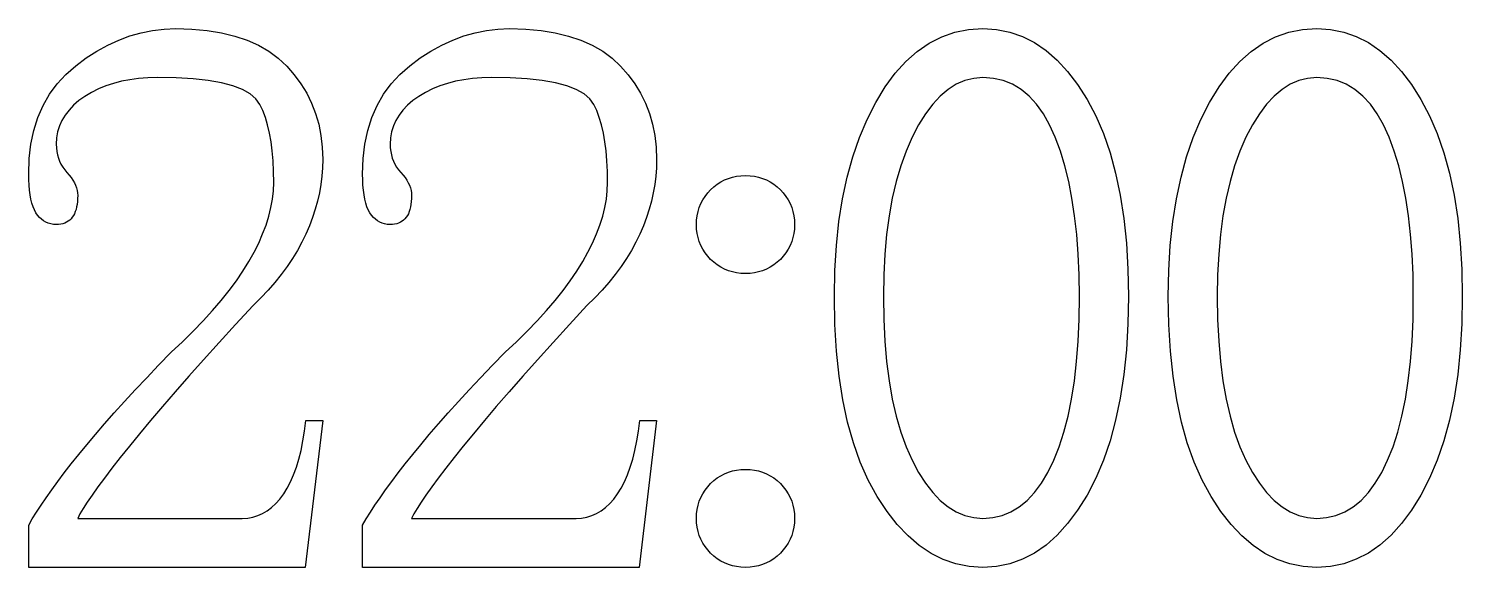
# Model space of a CAD drawing. Extents: x -210 to 210, y -160 to 160.
# Drawn here: x -144.29 to -135.15, y -139.93 to -136.49 of the extents above; entities that cross this region are included whole.
import ezdxf

# ---------------------------------------------------------------- set-up
doc = ezdxf.new("R2010")
doc.units = 0
doc.header["$MEASUREMENT"] = 0
doc.layers.get('0').update_dxf_attribs({"linetype": 'CONTINUOUS'})

msp = doc.modelspace()

# ---------------------------------------------------------------- linework, layer by layer
for points in [[(-142.728311, -137.469619), (-142.729443, -137.398857), (-142.729443, -137.398857), (-142.732676, -137.331934), (-142.732676, -137.331934), (-142.738105, -137.268887), (-142.738105, -137.268887), (-142.745723, -137.209688), (-142.745723, -137.209688), (-142.755498, -137.154355), (-142.755498, -137.154355), (-142.767383, -137.102861), (-142.767383, -137.102861), (-142.781494, -137.055234), (-142.781494, -137.055234), (-142.797803, -137.011484), (-142.797803, -137.011484), (-142.816211, -136.971582), (-142.816211, -136.971582), (-142.841699, -136.935693), (-142.841699, -136.935693), (-142.878906, -136.904043), (-142.878906, -136.904043), (-142.927988, -136.876611), (-142.927988, -136.876611), (-142.988887, -136.853428), (-142.988887, -136.853428), (-143.061582, -136.834414), (-143.061582, -136.834414), (-143.146113, -136.819648), (-143.146113, -136.819648), (-143.242432, -136.809092), (-143.242432, -136.809092), (-143.350605, -136.802773), (-143.350605, -136.802773), (-143.470508, -136.800674), (-143.470508, -136.800674), (-143.53125, -136.802148), (-143.53125, -136.802148), (-143.589561, -136.806582), (-143.589561, -136.806582), (-143.645498, -136.813984), (-143.645498, -136.813984), (-143.699092, -136.824307), (-143.699092, -136.824307), (-143.750381, -136.837598), (-143.750381, -136.837598), (-143.799307, -136.853818), (-143.799307, -136.853818), (-143.845889, -136.873047), (-143.845889, -136.873047), (-143.890146, -136.895195), (-143.890146, -136.895195), (-143.931943, -136.920303), (-143.931943, -136.920303), (-143.9704, -136.947695), (-143.9704, -136.947695), (-144.004287, -136.976699), (-144.004287, -136.976699), (-144.033682, -137.007383), (-144.033682, -137.007383), (-144.058604, -137.039648), (-144.058604, -137.039648), (-144.078926, -137.073564), (-144.078926, -137.073564), (-144.094717, -137.109102), (-144.094717, -137.109102), (-144.106016, -137.14626), (-144.106016, -137.14626), (-144.112793, -137.185068), (-144.112793, -137.185068), (-144.115049, -137.225498), (-144.115049, -137.225498), (-144.114258, -137.248916), (-144.114258, -137.248916), (-144.111689, -137.271523), (-144.111689, -137.271523), (-144.10749, -137.293281), (-144.10749, -137.293281), (-144.101563, -137.314199), (-144.101563, -137.314199), (-144.094004, -137.334287), (-144.094004, -137.334287), (-144.084727, -137.353506), (-144.084727, -137.353506), (-144.07374, -137.371885), (-144.07374, -137.371885), (-144.061016, -137.389434), (-144.061016, -137.389434), (-144.046689, -137.406143), (-144.046689, -137.406143), (-144.032344, -137.422412), (-144.032344, -137.422412), (-144.019727, -137.438682), (-144.019727, -137.438682), (-144.00874, -137.45499), (-144.00874, -137.45499), (-143.999453, -137.47124), (-143.999453, -137.47124), (-143.991816, -137.48752), (-143.991816, -137.48752), (-143.985957, -137.503799), (-143.985957, -137.503799), (-143.981699, -137.520078), (-143.981699, -137.520078), (-143.979189, -137.536348), (-143.979189, -137.536348), (-143.978311, -137.552617), (-143.978311, -137.552617), (-143.97876, -137.572646), (-143.97876, -137.572646), (-143.980029, -137.591553), (-143.980029, -137.591553), (-143.982188, -137.609307), (-143.982188, -137.609307), (-143.985107, -137.625918), (-143.985107, -137.625918), (-143.988896, -137.641387), (-143.988896, -137.641387), (-143.993525, -137.655703), (-143.993525, -137.655703), (-143.999023, -137.668896), (-143.999023, -137.668896), (-144.005371, -137.680898), (-144.005371, -137.680898), (-144.01251, -137.691777), (-144.01251, -137.691777), (-144.020557, -137.701523), (-144.020557, -137.701523), (-144.029395, -137.710107), (-144.029395, -137.710107), (-144.039121, -137.717559), (-144.039121, -137.717559), (-144.049688, -137.723848), (-144.049688, -137.723848), (-144.061016, -137.729004), (-144.061016, -137.729004), (-144.073291, -137.733008), (-144.073291, -137.733008), (-144.086377, -137.735859), (-144.086377, -137.735859), (-144.100283, -137.737598), (-144.100283, -137.737598), (-144.115049, -137.738184), (-144.115049, -137.738184), (-144.133057, -137.737246), (-144.133057, -137.737246), (-144.150137, -137.734443), (-144.150137, -137.734443), (-144.166309, -137.729766), (-144.166309, -137.729766), (-144.181641, -137.723223), (-144.181641, -137.723223), (-144.195986, -137.714814), (-144.195986, -137.714814), (-144.209473, -137.704521), (-144.209473, -137.704521), (-144.222051, -137.692373), (-144.222051, -137.692373), (-144.233701, -137.678389), (-144.233701, -137.678389), (-144.244443, -137.66248), (-144.244443, -137.66248), (-144.254189, -137.644512), (-144.254189, -137.644512), (-144.262803, -137.624141), (-144.262803, -137.624141), (-144.270254, -137.601445), (-144.270254, -137.601445), (-144.276543, -137.576396), (-144.276543, -137.576396), (-144.281689, -137.549014), (-144.281689, -137.549014), (-144.285693, -137.519258), (-144.285693, -137.519258), (-144.288584, -137.487139), (-144.288584, -137.487139), (-144.290283, -137.452695), (-144.290283, -137.452695), (-144.29082, -137.415898), (-144.29082, -137.415898), (-144.287109, -137.317686), (-144.287109, -137.317686), (-144.275996, -137.224805), (-144.275996, -137.224805), (-144.25752, -137.137305), (-144.25752, -137.137305), (-144.231563, -137.055176), (-144.231563, -137.055176), (-144.198193, -136.978398), (-144.198193, -136.978398), (-144.157393, -136.907012), (-144.157393, -136.907012), (-144.109189, -136.840986), (-144.109189, -136.840986), (-144.053594, -136.780303), (-144.053594, -136.780303), (-143.990518, -136.72499), (-143.990518, -136.72499), (-143.923359, -136.675303), (-143.923359, -136.675303), (-143.855273, -136.631445), (-143.855273, -136.631445), (-143.786309, -136.593398), (-143.786309, -136.593398), (-143.716426, -136.56126), (-143.716426, -136.56126), (-143.645615, -136.534941), (-143.645615, -136.534941), (-143.573926, -136.514482), (-143.573926, -136.514482), (-143.501279, -136.499863), (-143.501279, -136.499863), (-143.427744, -136.491104), (-143.427744, -136.491104), (-143.353311, -136.488184), (-143.353311, -136.488184), (-143.250127, -136.491104), (-143.250127, -136.491104), (-143.152949, -136.49999), (-143.152949, -136.49999), (-143.062012, -136.514756), (-143.062012, -136.514756), (-142.977178, -136.535439), (-142.977178, -136.535439), (-142.898555, -136.562002), (-142.898555, -136.562002), (-142.825986, -136.594502), (-142.825986, -136.594502), (-142.759648, -136.6329), (-142.759648, -136.6329), (-142.699404, -136.677217), (-142.699404, -136.677217), (-142.645313, -136.727441), (-142.645313, -136.727441), (-142.597187, -136.782051), (-142.597187, -136.782051), (-142.554688, -136.839551), (-142.554688, -136.839551), (-142.517822, -136.89998), (-142.517822, -136.89998), (-142.486709, -136.963262), (-142.486709, -136.963262), (-142.461191, -137.029443), (-142.461191, -137.029443), (-142.441348, -137.098525), (-142.441348, -137.098525), (-142.427188, -137.170498), (-142.427188, -137.170498), (-142.418701, -137.245361), (-142.418701, -137.245361), (-142.41582, -137.323145), (-142.41582, -137.323145), (-142.417178, -137.37626), (-142.417178, -137.37626), (-142.421143, -137.429355), (-142.421143, -137.429355), (-142.427803, -137.482363), (-142.427803, -137.482363), (-142.437061, -137.535322), (-142.437061, -137.535322), (-142.448975, -137.588232), (-142.448975, -137.588232), (-142.463623, -137.641055), (-142.463623, -137.641055), (-142.48085, -137.693848), (-142.48085, -137.693848), (-142.500742, -137.746553), (-142.500742, -137.746553), (-142.523242, -137.799199), (-142.523242, -137.799199), (-142.548633, -137.851621), (-142.548633, -137.851621), (-142.577021, -137.903613), (-142.577021, -137.903613), (-142.608447, -137.955186), (-142.608447, -137.955186), (-142.642881, -138.006348), (-142.642881, -138.006348), (-142.680303, -138.057051), (-142.680303, -138.057051), (-142.720762, -138.107363), (-142.720762, -138.107363), (-142.764229, -138.157246), (-142.764229, -138.157246), (-142.810645, -138.206719), (-142.810645, -138.206719), (-142.860176, -138.255742), (-142.860176, -138.255742), (-142.971191, -138.375801), (-142.971191, -138.375801), (-143.076357, -138.490723), (-143.076357, -138.490723), (-143.175645, -138.600518), (-143.175645, -138.600518), (-143.26915, -138.705195), (-143.26915, -138.705195), (-143.356758, -138.804766), (-143.356758, -138.804766), (-143.438516, -138.899209), (-143.438516, -138.899209), (-143.514482, -138.988496), (-143.514482, -138.988496), (-143.584521, -139.072686), (-143.584521, -139.072686), (-143.64874, -139.151748), (-143.64874, -139.151748), (-143.707324, -139.225439), (-143.707324, -139.225439), (-143.760381, -139.293506), (-143.760381, -139.293506), (-143.807988, -139.356016), (-143.807988, -139.356016), (-143.850107, -139.412891), (-143.850107, -139.412891), (-143.886719, -139.46415), (-143.886719, -139.46415), (-143.917842, -139.509824), (-143.917842, -139.509824), (-143.943477, -139.549863), (-143.943477, -139.549863), (-143.963691, -139.584316), (-143.963691, -139.584316), (-143.978311, -139.613184), (-143.978311, -139.613184), (-142.928525, -139.613184), (-142.928525, -139.613184), (-142.894404, -139.61124), (-142.894404, -139.61124), (-142.861514, -139.605449), (-142.861514, -139.605449), (-142.829824, -139.595811), (-142.829824, -139.595811), (-142.799307, -139.582305), (-142.799307, -139.582305), (-142.77001, -139.564951), (-142.77001, -139.564951), (-142.741934, -139.54374), (-142.741934, -139.54374), (-142.71502, -139.518652), (-142.71502, -139.518652), (-142.689346, -139.489727), (-142.689346, -139.489727), (-142.664863, -139.456914), (-142.664863, -139.456914), (-142.641904, -139.420283), (-142.641904, -139.420283), (-142.620723, -139.379756), (-142.620723, -139.379756), (-142.601387, -139.335391), (-142.601387, -139.335391), (-142.583877, -139.287178), (-142.583877, -139.287178), (-142.568115, -139.235078), (-142.568115, -139.235078), (-142.554189, -139.179141), (-142.554189, -139.179141), (-142.542109, -139.119355), (-142.542109, -139.119355), (-142.531738, -139.055684), (-142.531738, -139.055684), (-142.523242, -138.988184), (-142.523242, -138.988184), (-142.41582, -138.988184), (-142.41582, -138.988184), (-142.528145, -139.925674), (-142.528145, -139.925674), (-144.29082, -139.925674), (-144.29082, -139.925674), (-144.29082, -139.657129), (-144.29082, -139.657129), (-144.267578, -139.616816), (-144.267578, -139.616816), (-144.241318, -139.574053), (-144.241318, -139.574053), (-144.211904, -139.528809), (-144.211904, -139.528809), (-144.179434, -139.481094), (-144.179434, -139.481094), (-144.143926, -139.430898), (-144.143926, -139.430898), (-144.105283, -139.378252), (-144.105283, -139.378252), (-144.063604, -139.323115), (-144.063604, -139.323115), (-144.018857, -139.265518), (-144.018857, -139.265518), (-143.970996, -139.205459), (-143.970996, -139.205459), (-143.919854, -139.14292), (-143.919854, -139.14292), (-143.865186, -139.077891), (-143.865186, -139.077891), (-143.806895, -139.0104), (-143.806895, -139.0104), (-143.745127, -138.940449), (-143.745127, -138.940449), (-143.679697, -138.868018), (-143.679697, -138.868018), (-143.610771, -138.793115), (-143.610771, -138.793115), (-143.53833, -138.715762), (-143.53833, -138.715762), (-143.462285, -138.635918), (-143.462285, -138.635918), (-143.382627, -138.553604), (-143.382627, -138.553604), (-143.31, -138.485684), (-143.31, -138.485684), (-143.241699, -138.418691), (-143.241699, -138.418691), (-143.177852, -138.352607), (-143.177852, -138.352607), (-143.118398, -138.287393), (-143.118398, -138.287393), (-143.063311, -138.223125), (-143.063311, -138.223125), (-143.012646, -138.159727), (-143.012646, -138.159727), (-142.966377, -138.097227), (-142.966377, -138.097227), (-142.924502, -138.035654), (-142.924502, -138.035654), (-142.887012, -137.97499), (-142.887012, -137.97499), (-142.85377, -137.915225), (-142.85377, -137.915225), (-142.824355, -137.856348), (-142.824355, -137.856348), (-142.798887, -137.798398), (-142.798887, -137.798398), (-142.777354, -137.741328), (-142.777354, -137.741328), (-142.759697, -137.685176), (-142.759697, -137.685176), (-142.745986, -137.629941), (-142.745986, -137.629941), (-142.73623, -137.575596), (-142.73623, -137.575596), (-142.730352, -137.522148), (-142.730352, -137.522148), (-142.728311, -137.469619)], [(-140.599355, -137.469619), (-140.600439, -137.398857), (-140.600439, -137.398857), (-140.603711, -137.331934), (-140.603711, -137.331934), (-140.609111, -137.268887), (-140.609111, -137.268887), (-140.616699, -137.209688), (-140.616699, -137.209688), (-140.626475, -137.154355), (-140.626475, -137.154355), (-140.638428, -137.102861), (-140.638428, -137.102861), (-140.65252, -137.055234), (-140.65252, -137.055234), (-140.668828, -137.011484), (-140.668828, -137.011484), (-140.687256, -136.971582), (-140.687256, -136.971582), (-140.712637, -136.935693), (-140.712637, -136.935693), (-140.749941, -136.904043), (-140.749941, -136.904043), (-140.799014, -136.876611), (-140.799014, -136.876611), (-140.859854, -136.853428), (-140.859854, -136.853428), (-140.932617, -136.834414), (-140.932617, -136.834414), (-141.01709, -136.819648), (-141.01709, -136.819648), (-141.113398, -136.809092), (-141.113398, -136.809092), (-141.221553, -136.802773), (-141.221553, -136.802773), (-141.341553, -136.800674), (-141.341553, -136.800674), (-141.402217, -136.802148), (-141.402217, -136.802148), (-141.460557, -136.806582), (-141.460557, -136.806582), (-141.516494, -136.813984), (-141.516494, -136.813984), (-141.570117, -136.824307), (-141.570117, -136.824307), (-141.621396, -136.837598), (-141.621396, -136.837598), (-141.670303, -136.853818), (-141.670303, -136.853818), (-141.716895, -136.873047), (-141.716895, -136.873047), (-141.761113, -136.895195), (-141.761113, -136.895195), (-141.802998, -136.920303), (-141.802998, -136.920303), (-141.841426, -136.947695), (-141.841426, -136.947695), (-141.875293, -136.976699), (-141.875293, -136.976699), (-141.904678, -137.007383), (-141.904678, -137.007383), (-141.92957, -137.039648), (-141.92957, -137.039648), (-141.949893, -137.073564), (-141.949893, -137.073564), (-141.965703, -137.109102), (-141.965703, -137.109102), (-141.977061, -137.14626), (-141.977061, -137.14626), (-141.983818, -137.185068), (-141.983818, -137.185068), (-141.986084, -137.225498), (-141.986084, -137.225498), (-141.985234, -137.248916), (-141.985234, -137.248916), (-141.982676, -137.271523), (-141.982676, -137.271523), (-141.978447, -137.293281), (-141.978447, -137.293281), (-141.972529, -137.314199), (-141.972529, -137.314199), (-141.96499, -137.334287), (-141.96499, -137.334287), (-141.955693, -137.353506), (-141.955693, -137.353506), (-141.944707, -137.371885), (-141.944707, -137.371885), (-141.932051, -137.389434), (-141.932051, -137.389434), (-141.917725, -137.406143), (-141.917725, -137.406143), (-141.903389, -137.422412), (-141.903389, -137.422412), (-141.890693, -137.438682), (-141.890693, -137.438682), (-141.879766, -137.45499), (-141.879766, -137.45499), (-141.870488, -137.47124), (-141.870488, -137.47124), (-141.862852, -137.48752), (-141.862852, -137.48752), (-141.856943, -137.503799), (-141.856943, -137.503799), (-141.852725, -137.520078), (-141.852725, -137.520078), (-141.850215, -137.536348), (-141.850215, -137.536348), (-141.849355, -137.552617), (-141.849355, -137.552617), (-141.849805, -137.572646), (-141.849805, -137.572646), (-141.851084, -137.591553), (-141.851084, -137.591553), (-141.853135, -137.609307), (-141.853135, -137.609307), (-141.856074, -137.625918), (-141.856074, -137.625918), (-141.859863, -137.641387), (-141.859863, -137.641387), (-141.864492, -137.655703), (-141.864492, -137.655703), (-141.87001, -137.668896), (-141.87001, -137.668896), (-141.876357, -137.680898), (-141.876357, -137.680898), (-141.883555, -137.691777), (-141.883555, -137.691777), (-141.891553, -137.701523), (-141.891553, -137.701523), (-141.900391, -137.710107), (-141.900391, -137.710107), (-141.910107, -137.717559), (-141.910107, -137.717559), (-141.920654, -137.723848), (-141.920654, -137.723848), (-141.932051, -137.729004), (-141.932051, -137.729004), (-141.944277, -137.733008), (-141.944277, -137.733008), (-141.957402, -137.735859), (-141.957402, -137.735859), (-141.971309, -137.737598), (-141.971309, -137.737598), (-141.986084, -137.738184), (-141.986084, -137.738184), (-142.004014, -137.737246), (-142.004014, -137.737246), (-142.021104, -137.734443), (-142.021104, -137.734443), (-142.037363, -137.729766), (-142.037363, -137.729766), (-142.052617, -137.723223), (-142.052617, -137.723223), (-142.067012, -137.714814), (-142.067012, -137.714814), (-142.080459, -137.704521), (-142.080459, -137.704521), (-142.092998, -137.692373), (-142.092998, -137.692373), (-142.104746, -137.678389), (-142.104746, -137.678389), (-142.115488, -137.66248), (-142.115488, -137.66248), (-142.125186, -137.644512), (-142.125186, -137.644512), (-142.133789, -137.624141), (-142.133789, -137.624141), (-142.14124, -137.601445), (-142.14124, -137.601445), (-142.14751, -137.576396), (-142.14751, -137.576396), (-142.152725, -137.549014), (-142.152725, -137.549014), (-142.156689, -137.519258), (-142.156689, -137.519258), (-142.159551, -137.487139), (-142.159551, -137.487139), (-142.16125, -137.452695), (-142.16125, -137.452695), (-142.161865, -137.415898), (-142.161865, -137.415898), (-142.158135, -137.317686), (-142.158135, -137.317686), (-142.147021, -137.224805), (-142.147021, -137.224805), (-142.128486, -137.137305), (-142.128486, -137.137305), (-142.102529, -137.055176), (-142.102529, -137.055176), (-142.06915, -136.978398), (-142.06915, -136.978398), (-142.028379, -136.907012), (-142.028379, -136.907012), (-141.980215, -136.840986), (-141.980215, -136.840986), (-141.924561, -136.780303), (-141.924561, -136.780303), (-141.861572, -136.72499), (-141.861572, -136.72499), (-141.794385, -136.675303), (-141.794385, -136.675303), (-141.726318, -136.631445), (-141.726318, -136.631445), (-141.657275, -136.593398), (-141.657275, -136.593398), (-141.587402, -136.56126), (-141.587402, -136.56126), (-141.516592, -136.534941), (-141.516592, -136.534941), (-141.444873, -136.514482), (-141.444873, -136.514482), (-141.372305, -136.499863), (-141.372305, -136.499863), (-141.29876, -136.491104), (-141.29876, -136.491104), (-141.224355, -136.488184), (-141.224355, -136.488184), (-141.121104, -136.491104), (-141.121104, -136.491104), (-141.023994, -136.49999), (-141.023994, -136.49999), (-140.932988, -136.514756), (-140.932988, -136.514756), (-140.848203, -136.535439), (-140.848203, -136.535439), (-140.769521, -136.562002), (-140.769521, -136.562002), (-140.697021, -136.594502), (-140.697021, -136.594502), (-140.630605, -136.6329), (-140.630605, -136.6329), (-140.570449, -136.677217), (-140.570449, -136.677217), (-140.516357, -136.727441), (-140.516357, -136.727441), (-140.468154, -136.782051), (-140.468154, -136.782051), (-140.425654, -136.839551), (-140.425654, -136.839551), (-140.388857, -136.89998), (-140.388857, -136.89998), (-140.357676, -136.963262), (-140.357676, -136.963262), (-140.332178, -137.029443), (-140.332178, -137.029443), (-140.312363, -137.098525), (-140.312363, -137.098525), (-140.298184, -137.170498), (-140.298184, -137.170498), (-140.289678, -137.245361), (-140.289678, -137.245361), (-140.286865, -137.323145), (-140.286865, -137.323145), (-140.288193, -137.37626), (-140.288193, -137.37626), (-140.292178, -137.429355), (-140.292178, -137.429355), (-140.29875, -137.482363), (-140.29875, -137.482363), (-140.308096, -137.535322), (-140.308096, -137.535322), (-140.32, -137.588232), (-140.32, -137.588232), (-140.334609, -137.641055), (-140.334609, -137.641055), (-140.351846, -137.693848), (-140.351846, -137.693848), (-140.371738, -137.746553), (-140.371738, -137.746553), (-140.394287, -137.799199), (-140.394287, -137.799199), (-140.419648, -137.851621), (-140.419648, -137.851621), (-140.448066, -137.903613), (-140.448066, -137.903613), (-140.479443, -137.955186), (-140.479443, -137.955186), (-140.513867, -138.006348), (-140.513867, -138.006348), (-140.551279, -138.057051), (-140.551279, -138.057051), (-140.591738, -138.107363), (-140.591738, -138.107363), (-140.635234, -138.157246), (-140.635234, -138.157246), (-140.681699, -138.206719), (-140.681699, -138.206719), (-140.731201, -138.255742), (-140.731201, -138.255742), (-140.842188, -138.375801), (-140.842188, -138.375801), (-140.947383, -138.490723), (-140.947383, -138.490723), (-141.046689, -138.600518), (-141.046689, -138.600518), (-141.140137, -138.705195), (-141.140137, -138.705195), (-141.227783, -138.804766), (-141.227783, -138.804766), (-141.309512, -138.899209), (-141.309512, -138.899209), (-141.385439, -138.988496), (-141.385439, -138.988496), (-141.455557, -139.072686), (-141.455557, -139.072686), (-141.519785, -139.151748), (-141.519785, -139.151748), (-141.57832, -139.225439), (-141.57832, -139.225439), (-141.631396, -139.293506), (-141.631396, -139.293506), (-141.678945, -139.356016), (-141.678945, -139.356016), (-141.721084, -139.412891), (-141.721084, -139.412891), (-141.757695, -139.46415), (-141.757695, -139.46415), (-141.788809, -139.509824), (-141.788809, -139.509824), (-141.814512, -139.549863), (-141.814512, -139.549863), (-141.834648, -139.584316), (-141.834648, -139.584316), (-141.849355, -139.613184), (-141.849355, -139.613184), (-140.79957, -139.613184), (-140.79957, -139.613184), (-140.765439, -139.61124), (-140.765439, -139.61124), (-140.732529, -139.605449), (-140.732529, -139.605449), (-140.700801, -139.595811), (-140.700801, -139.595811), (-140.670303, -139.582305), (-140.670303, -139.582305), (-140.641006, -139.564951), (-140.641006, -139.564951), (-140.6129, -139.54374), (-140.6129, -139.54374), (-140.586016, -139.518652), (-140.586016, -139.518652), (-140.560361, -139.489727), (-140.560361, -139.489727), (-140.535889, -139.456914), (-140.535889, -139.456914), (-140.5129, -139.420283), (-140.5129, -139.420283), (-140.491758, -139.379756), (-140.491758, -139.379756), (-140.472393, -139.335391), (-140.472393, -139.335391), (-140.454814, -139.287178), (-140.454814, -139.287178), (-140.439111, -139.235078), (-140.439111, -139.235078), (-140.425186, -139.179141), (-140.425186, -139.179141), (-140.413105, -139.119355), (-140.413105, -139.119355), (-140.402783, -139.055684), (-140.402783, -139.055684), (-140.394287, -138.988184), (-140.394287, -138.988184), (-140.286865, -138.988184), (-140.286865, -138.988184), (-140.39917, -139.925674), (-140.39917, -139.925674), (-142.161865, -139.925674), (-142.161865, -139.925674), (-142.161865, -139.657129), (-142.161865, -139.657129), (-142.138613, -139.616816), (-142.138613, -139.616816), (-142.112314, -139.574053), (-142.112314, -139.574053), (-142.082881, -139.528809), (-142.082881, -139.528809), (-142.0504, -139.481094), (-142.0504, -139.481094), (-142.014893, -139.430898), (-142.014893, -139.430898), (-141.976309, -139.378252), (-141.976309, -139.378252), (-141.934619, -139.323115), (-141.934619, -139.323115), (-141.889883, -139.265518), (-141.889883, -139.265518), (-141.842051, -139.205459), (-141.842051, -139.205459), (-141.790898, -139.14292), (-141.790898, -139.14292), (-141.736221, -139.077891), (-141.736221, -139.077891), (-141.67792, -139.0104), (-141.67792, -139.0104), (-141.616104, -138.940449), (-141.616104, -138.940449), (-141.550723, -138.868018), (-141.550723, -138.868018), (-141.481816, -138.793115), (-141.481816, -138.793115), (-141.409297, -138.715762), (-141.409297, -138.715762), (-141.333252, -138.635918), (-141.333252, -138.635918), (-141.253652, -138.553604), (-141.253652, -138.553604), (-141.180977, -138.485684), (-141.180977, -138.485684), (-141.112686, -138.418691), (-141.112686, -138.418691), (-141.048818, -138.352607), (-141.048818, -138.352607), (-140.989375, -138.287393), (-140.989375, -138.287393), (-140.934316, -138.223125), (-140.934316, -138.223125), (-140.883682, -138.159727), (-140.883682, -138.159727), (-140.837402, -138.097227), (-140.837402, -138.097227), (-140.795518, -138.035654), (-140.795518, -138.035654), (-140.758066, -137.97499), (-140.758066, -137.97499), (-140.724717, -137.915225), (-140.724717, -137.915225), (-140.695303, -137.856348), (-140.695303, -137.856348), (-140.669863, -137.798398), (-140.669863, -137.798398), (-140.648301, -137.741328), (-140.648301, -137.741328), (-140.630674, -137.685176), (-140.630674, -137.685176), (-140.616982, -137.629941), (-140.616982, -137.629941), (-140.607178, -137.575596), (-140.607178, -137.575596), (-140.601309, -137.522148), (-140.601309, -137.522148), (-140.599355, -137.469619)], [(-138.206553, -139.925674), (-138.293994, -139.920098), (-138.293994, -139.920098), (-138.378262, -139.903379), (-138.378262, -139.903379), (-138.459395, -139.875488), (-138.459395, -139.875488), (-138.537402, -139.836445), (-138.537402, -139.836445), (-138.612285, -139.78626), (-138.612285, -139.78626), (-138.684023, -139.724922), (-138.684023, -139.724922), (-138.752627, -139.652441), (-138.752627, -139.652441), (-138.818096, -139.568809), (-138.818096, -139.568809), (-138.880391, -139.474004), (-138.880391, -139.474004), (-138.937803, -139.369023), (-138.937803, -139.369023), (-138.988418, -139.254824), (-138.988418, -139.254824), (-139.032314, -139.131396), (-139.032314, -139.131396), (-139.069453, -138.99875), (-139.069453, -138.99875), (-139.099863, -138.856875), (-139.099863, -138.856875), (-139.123486, -138.705771), (-139.123486, -138.705771), (-139.140352, -138.545479), (-139.140352, -138.545479), (-139.150459, -138.375928), (-139.150459, -138.375928), (-139.153828, -138.197158), (-139.153828, -138.197158), (-139.150576, -138.030459), (-139.150576, -138.030459), (-139.140811, -137.871025), (-139.140811, -137.871025), (-139.124512, -137.718887), (-139.124512, -137.718887), (-139.101748, -137.574072), (-139.101748, -137.574072), (-139.072451, -137.436553), (-139.072451, -137.436553), (-139.036641, -137.306299), (-139.036641, -137.306299), (-138.994316, -137.18335), (-138.994316, -137.18335), (-138.945508, -137.067725), (-138.945508, -137.067725), (-138.890146, -136.959355), (-138.890146, -136.959355), (-138.829648, -136.860479), (-138.829648, -136.860479), (-138.765244, -136.773203), (-138.765244, -136.773203), (-138.697012, -136.697578), (-138.697012, -136.697578), (-138.624932, -136.633604), (-138.624932, -136.633604), (-138.548984, -136.58124), (-138.548984, -136.58124), (-138.469189, -136.540518), (-138.469189, -136.540518), (-138.385508, -136.511445), (-138.385508, -136.511445), (-138.297979, -136.493994), (-138.297979, -136.493994), (-138.206553, -136.488184), (-138.206553, -136.488184), (-138.119277, -136.49376), (-138.119277, -136.49376), (-138.0354, -136.510479), (-138.0354, -136.510479), (-137.954814, -136.538359), (-137.954814, -136.538359), (-137.877686, -136.577383), (-137.877686, -136.577383), (-137.803896, -136.627559), (-137.803896, -136.627559), (-137.733506, -136.688906), (-137.733506, -136.688906), (-137.666436, -136.761396), (-137.666436, -136.761396), (-137.602773, -136.84502), (-137.602773, -136.84502), (-137.5425, -136.939824), (-137.5425, -136.939824), (-137.487188, -137.044561), (-137.487188, -137.044561), (-137.438359, -137.158066), (-137.438359, -137.158066), (-137.396006, -137.280283), (-137.396006, -137.280283), (-137.360244, -137.41124), (-137.360244, -137.41124), (-137.330938, -137.550918), (-137.330938, -137.550918), (-137.308125, -137.699365), (-137.308125, -137.699365), (-137.291875, -137.856563), (-137.291875, -137.856563), (-137.2821, -138.0225), (-137.2821, -138.0225), (-137.278828, -138.197158), (-137.278828, -138.197158), (-137.2821, -138.371943), (-137.2821, -138.371943), (-137.291875, -138.538223), (-137.291875, -138.538223), (-137.308125, -138.696016), (-137.308125, -138.696016), (-137.330938, -138.845313), (-137.330938, -138.845313), (-137.360244, -138.986084), (-137.360244, -138.986084), (-137.396006, -139.118369), (-137.396006, -139.118369), (-137.438359, -139.242188), (-137.438359, -139.242188), (-137.487188, -139.357432), (-137.487188, -139.357432), (-137.5425, -139.464248), (-137.5425, -139.464248), (-137.602773, -139.561104), (-137.602773, -139.561104), (-137.666436, -139.646543), (-137.666436, -139.646543), (-137.733506, -139.720605), (-137.733506, -139.720605), (-137.803896, -139.783262), (-137.803896, -139.783262), (-137.877686, -139.834521), (-137.877686, -139.834521), (-137.954814, -139.874395), (-137.954814, -139.874395), (-138.0354, -139.902891), (-138.0354, -139.902891), (-138.119277, -139.92), (-138.119277, -139.92), (-138.206553, -139.925674)], [(-136.077578, -139.925674), (-136.16499, -139.920098), (-136.16499, -139.920098), (-136.249258, -139.903379), (-136.249258, -139.903379), (-136.330381, -139.875488), (-136.330381, -139.875488), (-136.408389, -139.836445), (-136.408389, -139.836445), (-136.483281, -139.78626), (-136.483281, -139.78626), (-136.55499, -139.724922), (-136.55499, -139.724922), (-136.623604, -139.652441), (-136.623604, -139.652441), (-136.689082, -139.568809), (-136.689082, -139.568809), (-136.751396, -139.474004), (-136.751396, -139.474004), (-136.808779, -139.369023), (-136.808779, -139.369023), (-136.859443, -139.254824), (-136.859443, -139.254824), (-136.90332, -139.131396), (-136.90332, -139.131396), (-136.940439, -138.99875), (-136.940439, -138.99875), (-136.970801, -138.856875), (-136.970801, -138.856875), (-136.994434, -138.705771), (-136.994434, -138.705771), (-137.011348, -138.545479), (-137.011348, -138.545479), (-137.021494, -138.375928), (-137.021494, -138.375928), (-137.024854, -138.197158), (-137.024854, -138.197158), (-137.021602, -138.030459), (-137.021602, -138.030459), (-137.011855, -137.871025), (-137.011855, -137.871025), (-136.995557, -137.718887), (-136.995557, -137.718887), (-136.972783, -137.574072), (-136.972783, -137.574072), (-136.943477, -137.436553), (-136.943477, -137.436553), (-136.907656, -137.306299), (-136.907656, -137.306299), (-136.865352, -137.18335), (-136.865352, -137.18335), (-136.816514, -137.067725), (-136.816514, -137.067725), (-136.761172, -136.959355), (-136.761172, -136.959355), (-136.700645, -136.860479), (-136.700645, -136.860479), (-136.636289, -136.773203), (-136.636289, -136.773203), (-136.568008, -136.697578), (-136.568008, -136.697578), (-136.495947, -136.633604), (-136.495947, -136.633604), (-136.42, -136.58124), (-136.42, -136.58124), (-136.340137, -136.540518), (-136.340137, -136.540518), (-136.256504, -136.511445), (-136.256504, -136.511445), (-136.168945, -136.493994), (-136.168945, -136.493994), (-136.077578, -136.488184), (-136.077578, -136.488184), (-135.990303, -136.49376), (-135.990303, -136.49376), (-135.906387, -136.510479), (-135.906387, -136.510479), (-135.825811, -136.538359), (-135.825811, -136.538359), (-135.748682, -136.577383), (-135.748682, -136.577383), (-135.674893, -136.627559), (-135.674893, -136.627559), (-135.604502, -136.688906), (-135.604502, -136.688906), (-135.53749, -136.761396), (-135.53749, -136.761396), (-135.473799, -136.84502), (-135.473799, -136.84502), (-135.413516, -136.939824), (-135.413516, -136.939824), (-135.358184, -137.044561), (-135.358184, -137.044561), (-135.309355, -137.158066), (-135.309355, -137.158066), (-135.267021, -137.280283), (-135.267021, -137.280283), (-135.23124, -137.41124), (-135.23124, -137.41124), (-135.201943, -137.550918), (-135.201943, -137.550918), (-135.17915, -137.699365), (-135.17915, -137.699365), (-135.162871, -137.856563), (-135.162871, -137.856563), (-135.153115, -138.0225), (-135.153115, -138.0225), (-135.149854, -138.197158), (-135.149854, -138.197158), (-135.153115, -138.371943), (-135.153115, -138.371943), (-135.162871, -138.538223), (-135.162871, -138.538223), (-135.17915, -138.696016), (-135.17915, -138.696016), (-135.201943, -138.845313), (-135.201943, -138.845313), (-135.23124, -138.986084), (-135.23124, -138.986084), (-135.267021, -139.118369), (-135.267021, -139.118369), (-135.309355, -139.242188), (-135.309355, -139.242188), (-135.358184, -139.357432), (-135.358184, -139.357432), (-135.413516, -139.464248), (-135.413516, -139.464248), (-135.473799, -139.561104), (-135.473799, -139.561104), (-135.53749, -139.646543), (-135.53749, -139.646543), (-135.604502, -139.720605), (-135.604502, -139.720605), (-135.674893, -139.783262), (-135.674893, -139.783262), (-135.748682, -139.834521), (-135.748682, -139.834521), (-135.825811, -139.874395), (-135.825811, -139.874395), (-135.906387, -139.902891), (-135.906387, -139.902891), (-135.990303, -139.92), (-135.990303, -139.92), (-136.077578, -139.925674)], [(-138.206553, -136.800674), (-138.265195, -136.805381), (-138.265195, -136.805381), (-138.321709, -136.819482), (-138.321709, -136.819482), (-138.376113, -136.842998), (-138.376113, -136.842998), (-138.428408, -136.875898), (-138.428408, -136.875898), (-138.478604, -136.918213), (-138.478604, -136.918213), (-138.52668, -136.969941), (-138.52668, -136.969941), (-138.572637, -137.031064), (-138.572637, -137.031064), (-138.616514, -137.101572), (-138.616514, -137.101572), (-138.658223, -137.181523), (-138.658223, -137.181523), (-138.69666, -137.269307), (-138.69666, -137.269307), (-138.730596, -137.36334), (-138.730596, -137.36334), (-138.759951, -137.463643), (-138.759951, -137.463643), (-138.784854, -137.570215), (-138.784854, -137.570215), (-138.805186, -137.683096), (-138.805186, -137.683096), (-138.820986, -137.802188), (-138.820986, -137.802188), (-138.832314, -137.927607), (-138.832314, -137.927607), (-138.839082, -138.059248), (-138.839082, -138.059248), (-138.841318, -138.197158), (-138.841318, -138.197158), (-138.839082, -138.343154), (-138.839082, -138.343154), (-138.832314, -138.481689), (-138.832314, -138.481689), (-138.820986, -138.612744), (-138.820986, -138.612744), (-138.805186, -138.736309), (-138.805186, -138.736309), (-138.784854, -138.852422), (-138.784854, -138.852422), (-138.759951, -138.961045), (-138.759951, -138.961045), (-138.730596, -139.062197), (-138.730596, -139.062197), (-138.69666, -139.155879), (-138.69666, -139.155879), (-138.658223, -139.24208), (-138.658223, -139.24208), (-138.616514, -139.31999), (-138.616514, -139.31999), (-138.572637, -139.388691), (-138.572637, -139.388691), (-138.52668, -139.448252), (-138.52668, -139.448252), (-138.478604, -139.498623), (-138.478604, -139.498623), (-138.428408, -139.539854), (-138.428408, -139.539854), (-138.376113, -139.571924), (-138.376113, -139.571924), (-138.321709, -139.594854), (-138.321709, -139.594854), (-138.265195, -139.608574), (-138.265195, -139.608574), (-138.206553, -139.613184), (-138.206553, -139.613184), (-138.144102, -139.608574), (-138.144102, -139.608574), (-138.084697, -139.594854), (-138.084697, -139.594854), (-138.02835, -139.571924), (-138.02835, -139.571924), (-137.975098, -139.539854), (-137.975098, -139.539854), (-137.924922, -139.498623), (-137.924922, -139.498623), (-137.877803, -139.448252), (-137.877803, -139.448252), (-137.83376, -139.388691), (-137.83376, -139.388691), (-137.792822, -139.31999), (-137.792822, -139.31999), (-137.754902, -139.24208), (-137.754902, -139.24208), (-137.720596, -139.155879), (-137.720596, -139.155879), (-137.690303, -139.062197), (-137.690303, -139.062197), (-137.664063, -138.961045), (-137.664063, -138.961045), (-137.641846, -138.852422), (-137.641846, -138.852422), (-137.623652, -138.736309), (-137.623652, -138.736309), (-137.609512, -138.612744), (-137.609512, -138.612744), (-137.599424, -138.481689), (-137.599424, -138.481689), (-137.593369, -138.343154), (-137.593369, -138.343154), (-137.591318, -138.197158), (-137.591318, -138.197158), (-137.593252, -138.059248), (-137.593252, -138.059248), (-137.598945, -137.927607), (-137.598945, -137.927607), (-137.608428, -137.802188), (-137.608428, -137.802188), (-137.621748, -137.683096), (-137.621748, -137.683096), (-137.638809, -137.570215), (-137.638809, -137.570215), (-137.659688, -137.463643), (-137.659688, -137.463643), (-137.684395, -137.36334), (-137.684395, -137.36334), (-137.7129, -137.269307), (-137.7129, -137.269307), (-137.745146, -137.181523), (-137.745146, -137.181523), (-137.78125, -137.101572), (-137.78125, -137.101572), (-137.821104, -137.031064), (-137.821104, -137.031064), (-137.864756, -136.969941), (-137.864756, -136.969941), (-137.912246, -136.918213), (-137.912246, -136.918213), (-137.963516, -136.875898), (-137.963516, -136.875898), (-138.018574, -136.842998), (-138.018574, -136.842998), (-138.077451, -136.819482), (-138.077451, -136.819482), (-138.140146, -136.805381), (-138.140146, -136.805381), (-138.206553, -136.800674)], [(-136.077578, -136.800674), (-136.136221, -136.805381), (-136.136221, -136.805381), (-136.192725, -136.819482), (-136.192725, -136.819482), (-136.247109, -136.842998), (-136.247109, -136.842998), (-136.299404, -136.875898), (-136.299404, -136.875898), (-136.3496, -136.918213), (-136.3496, -136.918213), (-136.397676, -136.969941), (-136.397676, -136.969941), (-136.443613, -137.031064), (-136.443613, -137.031064), (-136.48748, -137.101572), (-136.48748, -137.101572), (-136.529238, -137.181523), (-136.529238, -137.181523), (-136.567695, -137.269307), (-136.567695, -137.269307), (-136.601563, -137.36334), (-136.601563, -137.36334), (-136.630986, -137.463643), (-136.630986, -137.463643), (-136.655811, -137.570215), (-136.655811, -137.570215), (-136.676182, -137.683096), (-136.676182, -137.683096), (-136.692021, -137.802188), (-136.692021, -137.802188), (-136.703311, -137.927607), (-136.703311, -137.927607), (-136.710078, -138.059248), (-136.710078, -138.059248), (-136.712354, -138.197158), (-136.712354, -138.197158), (-136.710078, -138.343154), (-136.710078, -138.343154), (-136.703311, -138.481689), (-136.703311, -138.481689), (-136.692021, -138.612744), (-136.692021, -138.612744), (-136.676182, -138.736309), (-136.676182, -138.736309), (-136.655811, -138.852422), (-136.655811, -138.852422), (-136.630986, -138.961045), (-136.630986, -138.961045), (-136.601563, -139.062197), (-136.601563, -139.062197), (-136.567695, -139.155879), (-136.567695, -139.155879), (-136.529238, -139.24208), (-136.529238, -139.24208), (-136.48748, -139.31999), (-136.48748, -139.31999), (-136.443613, -139.388691), (-136.443613, -139.388691), (-136.397676, -139.448252), (-136.397676, -139.448252), (-136.3496, -139.498623), (-136.3496, -139.498623), (-136.299404, -139.539854), (-136.299404, -139.539854), (-136.247109, -139.571924), (-136.247109, -139.571924), (-136.192725, -139.594854), (-136.192725, -139.594854), (-136.136221, -139.608574), (-136.136221, -139.608574), (-136.077578, -139.613184), (-136.077578, -139.613184), (-136.015088, -139.608574), (-136.015088, -139.608574), (-135.955693, -139.594854), (-135.955693, -139.594854), (-135.899365, -139.571924), (-135.899365, -139.571924), (-135.846094, -139.539854), (-135.846094, -139.539854), (-135.795908, -139.498623), (-135.795908, -139.498623), (-135.748799, -139.448252), (-135.748799, -139.448252), (-135.704785, -139.388691), (-135.704785, -139.388691), (-135.663809, -139.31999), (-135.663809, -139.31999), (-135.625918, -139.24208), (-135.625918, -139.24208), (-135.591582, -139.155879), (-135.591582, -139.155879), (-135.561289, -139.062197), (-135.561289, -139.062197), (-135.53502, -138.961045), (-135.53502, -138.961045), (-135.512813, -138.852422), (-135.512813, -138.852422), (-135.494648, -138.736309), (-135.494648, -138.736309), (-135.480527, -138.612744), (-135.480527, -138.612744), (-135.470439, -138.481689), (-135.470439, -138.481689), (-135.464355, -138.343154), (-135.464355, -138.343154), (-135.462344, -138.197158), (-135.462344, -138.197158), (-135.464238, -138.059248), (-135.464238, -138.059248), (-135.469941, -137.927607), (-135.469941, -137.927607), (-135.479434, -137.802188), (-135.479434, -137.802188), (-135.492744, -137.683096), (-135.492744, -137.683096), (-135.509814, -137.570215), (-135.509814, -137.570215), (-135.530693, -137.463643), (-135.530693, -137.463643), (-135.555391, -137.36334), (-135.555391, -137.36334), (-135.583877, -137.269307), (-135.583877, -137.269307), (-135.616152, -137.181523), (-135.616152, -137.181523), (-135.652217, -137.101572), (-135.652217, -137.101572), (-135.692109, -137.031064), (-135.692109, -137.031064), (-135.735781, -136.969941), (-135.735781, -136.969941), (-135.783252, -136.918213), (-135.783252, -136.918213), (-135.834512, -136.875898), (-135.834512, -136.875898), (-135.889609, -136.842998), (-135.889609, -136.842998), (-135.948447, -136.819482), (-135.948447, -136.819482), (-136.011113, -136.805381), (-136.011113, -136.805381), (-136.077578, -136.800674)], [(-139.407813, -137.738184), (-139.408975, -137.766953), (-139.408975, -137.766953), (-139.412295, -137.794707), (-139.412295, -137.794707), (-139.417891, -137.821436), (-139.417891, -137.821436), (-139.425693, -137.847188), (-139.425693, -137.847188), (-139.435742, -137.871846), (-139.435742, -137.871846), (-139.447998, -137.895498), (-139.447998, -137.895498), (-139.4625, -137.918145), (-139.4625, -137.918145), (-139.479219, -137.939756), (-139.479219, -137.939756), (-139.498145, -137.960342), (-139.498145, -137.960342), (-139.51875, -137.979297), (-139.51875, -137.979297), (-139.540371, -137.996016), (-139.540371, -137.996016), (-139.562998, -138.010518), (-139.562998, -138.010518), (-139.586689, -138.022793), (-139.586689, -138.022793), (-139.611348, -138.032822), (-139.611348, -138.032822), (-139.6371, -138.040645), (-139.6371, -138.040645), (-139.663818, -138.046201), (-139.663818, -138.046201), (-139.691543, -138.049561), (-139.691543, -138.049561), (-139.720322, -138.050674), (-139.720322, -138.050674), (-139.749141, -138.049561), (-139.749141, -138.049561), (-139.776885, -138.046201), (-139.776885, -138.046201), (-139.803604, -138.040645), (-139.803604, -138.040645), (-139.829355, -138.032822), (-139.829355, -138.032822), (-139.853994, -138.022793), (-139.853994, -138.022793), (-139.877695, -138.010518), (-139.877695, -138.010518), (-139.900322, -137.996016), (-139.900322, -137.996016), (-139.921934, -137.979297), (-139.921934, -137.979297), (-139.9425, -137.960342), (-139.9425, -137.960342), (-139.961494, -137.939756), (-139.961494, -137.939756), (-139.978213, -137.918145), (-139.978213, -137.918145), (-139.992686, -137.895498), (-139.992686, -137.895498), (-140.00499, -137.871846), (-140.00499, -137.871846), (-140.01501, -137.847188), (-140.01501, -137.847188), (-140.022813, -137.821436), (-140.022813, -137.821436), (-140.028389, -137.794707), (-140.028389, -137.794707), (-140.031738, -137.766953), (-140.031738, -137.766953), (-140.032813, -137.738184), (-140.032813, -137.738184), (-140.031738, -137.709375), (-140.031738, -137.709375), (-140.028389, -137.681621), (-140.028389, -137.681621), (-140.022813, -137.654883), (-140.022813, -137.654883), (-140.01501, -137.629199), (-140.01501, -137.629199), (-140.00499, -137.604502), (-140.00499, -137.604502), (-139.992686, -137.580859), (-139.992686, -137.580859), (-139.978213, -137.558203), (-139.978213, -137.558203), (-139.961494, -137.536602), (-139.961494, -137.536602), (-139.9425, -137.516006), (-139.9425, -137.516006), (-139.921934, -137.497051), (-139.921934, -137.497051), (-139.900322, -137.480322), (-139.900322, -137.480322), (-139.877695, -137.465801), (-139.877695, -137.465801), (-139.853994, -137.453555), (-139.853994, -137.453555), (-139.829355, -137.443496), (-139.829355, -137.443496), (-139.803604, -137.435693), (-139.803604, -137.435693), (-139.776885, -137.430117), (-139.776885, -137.430117), (-139.749141, -137.426777), (-139.749141, -137.426777), (-139.720322, -137.425674), (-139.720322, -137.425674), (-139.691543, -137.426777), (-139.691543, -137.426777), (-139.663818, -137.430117), (-139.663818, -137.430117), (-139.6371, -137.435693), (-139.6371, -137.435693), (-139.611348, -137.443496), (-139.611348, -137.443496), (-139.586689, -137.453555), (-139.586689, -137.453555), (-139.562998, -137.465801), (-139.562998, -137.465801), (-139.540371, -137.480322), (-139.540371, -137.480322), (-139.51875, -137.497051), (-139.51875, -137.497051), (-139.498145, -137.516006), (-139.498145, -137.516006), (-139.479219, -137.536602), (-139.479219, -137.536602), (-139.4625, -137.558203), (-139.4625, -137.558203), (-139.447998, -137.580859), (-139.447998, -137.580859), (-139.435742, -137.604502), (-139.435742, -137.604502), (-139.425693, -137.629199), (-139.425693, -137.629199), (-139.417891, -137.654883), (-139.417891, -137.654883), (-139.412295, -137.681621), (-139.412295, -137.681621), (-139.408975, -137.709375), (-139.408975, -137.709375), (-139.407813, -137.738184)], [(-139.407813, -139.613184), (-139.408975, -139.641953), (-139.408975, -139.641953), (-139.412295, -139.669697), (-139.412295, -139.669697), (-139.417891, -139.696436), (-139.417891, -139.696436), (-139.425693, -139.722188), (-139.425693, -139.722188), (-139.435742, -139.746846), (-139.435742, -139.746846), (-139.447998, -139.770488), (-139.447998, -139.770488), (-139.4625, -139.793145), (-139.4625, -139.793145), (-139.479219, -139.814746), (-139.479219, -139.814746), (-139.498145, -139.835342), (-139.498145, -139.835342), (-139.51875, -139.854297), (-139.51875, -139.854297), (-139.540371, -139.871016), (-139.540371, -139.871016), (-139.562998, -139.885518), (-139.562998, -139.885518), (-139.586689, -139.897793), (-139.586689, -139.897793), (-139.611348, -139.907822), (-139.611348, -139.907822), (-139.6371, -139.915645), (-139.6371, -139.915645), (-139.663818, -139.921201), (-139.663818, -139.921201), (-139.691543, -139.924561), (-139.691543, -139.924561), (-139.720322, -139.925674), (-139.720322, -139.925674), (-139.749141, -139.924561), (-139.749141, -139.924561), (-139.776885, -139.921201), (-139.776885, -139.921201), (-139.803604, -139.915645), (-139.803604, -139.915645), (-139.829355, -139.907822), (-139.829355, -139.907822), (-139.853994, -139.897793), (-139.853994, -139.897793), (-139.877695, -139.885518), (-139.877695, -139.885518), (-139.900322, -139.871016), (-139.900322, -139.871016), (-139.921934, -139.854297), (-139.921934, -139.854297), (-139.9425, -139.835342), (-139.9425, -139.835342), (-139.961494, -139.814746), (-139.961494, -139.814746), (-139.978213, -139.793145), (-139.978213, -139.793145), (-139.992686, -139.770488), (-139.992686, -139.770488), (-140.00499, -139.746846), (-140.00499, -139.746846), (-140.01501, -139.722188), (-140.01501, -139.722188), (-140.022813, -139.696436), (-140.022813, -139.696436), (-140.028389, -139.669697), (-140.028389, -139.669697), (-140.031738, -139.641953), (-140.031738, -139.641953), (-140.032813, -139.613184), (-140.032813, -139.613184), (-140.031738, -139.584375), (-140.031738, -139.584375), (-140.028389, -139.556621), (-140.028389, -139.556621), (-140.022813, -139.529883), (-140.022813, -139.529883), (-140.01501, -139.504189), (-140.01501, -139.504189), (-140.00499, -139.479502), (-140.00499, -139.479502), (-139.992686, -139.455859), (-139.992686, -139.455859), (-139.978213, -139.433203), (-139.978213, -139.433203), (-139.961494, -139.411602), (-139.961494, -139.411602), (-139.9425, -139.391006), (-139.9425, -139.391006), (-139.921934, -139.372051), (-139.921934, -139.372051), (-139.900322, -139.355313), (-139.900322, -139.355313), (-139.877695, -139.340801), (-139.877695, -139.340801), (-139.853994, -139.328555), (-139.853994, -139.328555), (-139.829355, -139.318496), (-139.829355, -139.318496), (-139.803604, -139.310684), (-139.803604, -139.310684), (-139.776885, -139.305117), (-139.776885, -139.305117), (-139.749141, -139.301777), (-139.749141, -139.301777), (-139.720322, -139.300674), (-139.720322, -139.300674), (-139.691543, -139.301777), (-139.691543, -139.301777), (-139.663818, -139.305117), (-139.663818, -139.305117), (-139.6371, -139.310684), (-139.6371, -139.310684), (-139.611348, -139.318496), (-139.611348, -139.318496), (-139.586689, -139.328555), (-139.586689, -139.328555), (-139.562998, -139.340801), (-139.562998, -139.340801), (-139.540371, -139.355313), (-139.540371, -139.355313), (-139.51875, -139.372051), (-139.51875, -139.372051), (-139.498145, -139.391006), (-139.498145, -139.391006), (-139.479219, -139.411602), (-139.479219, -139.411602), (-139.4625, -139.433203), (-139.4625, -139.433203), (-139.447998, -139.455859), (-139.447998, -139.455859), (-139.435742, -139.479502), (-139.435742, -139.479502), (-139.425693, -139.504189), (-139.425693, -139.504189), (-139.417891, -139.529883), (-139.417891, -139.529883), (-139.412295, -139.556621), (-139.412295, -139.556621), (-139.408975, -139.584375), (-139.408975, -139.584375), (-139.407813, -139.613184)]]:
    msp.add_lwpolyline(points)

doc.saveas('drawing.dxf')
